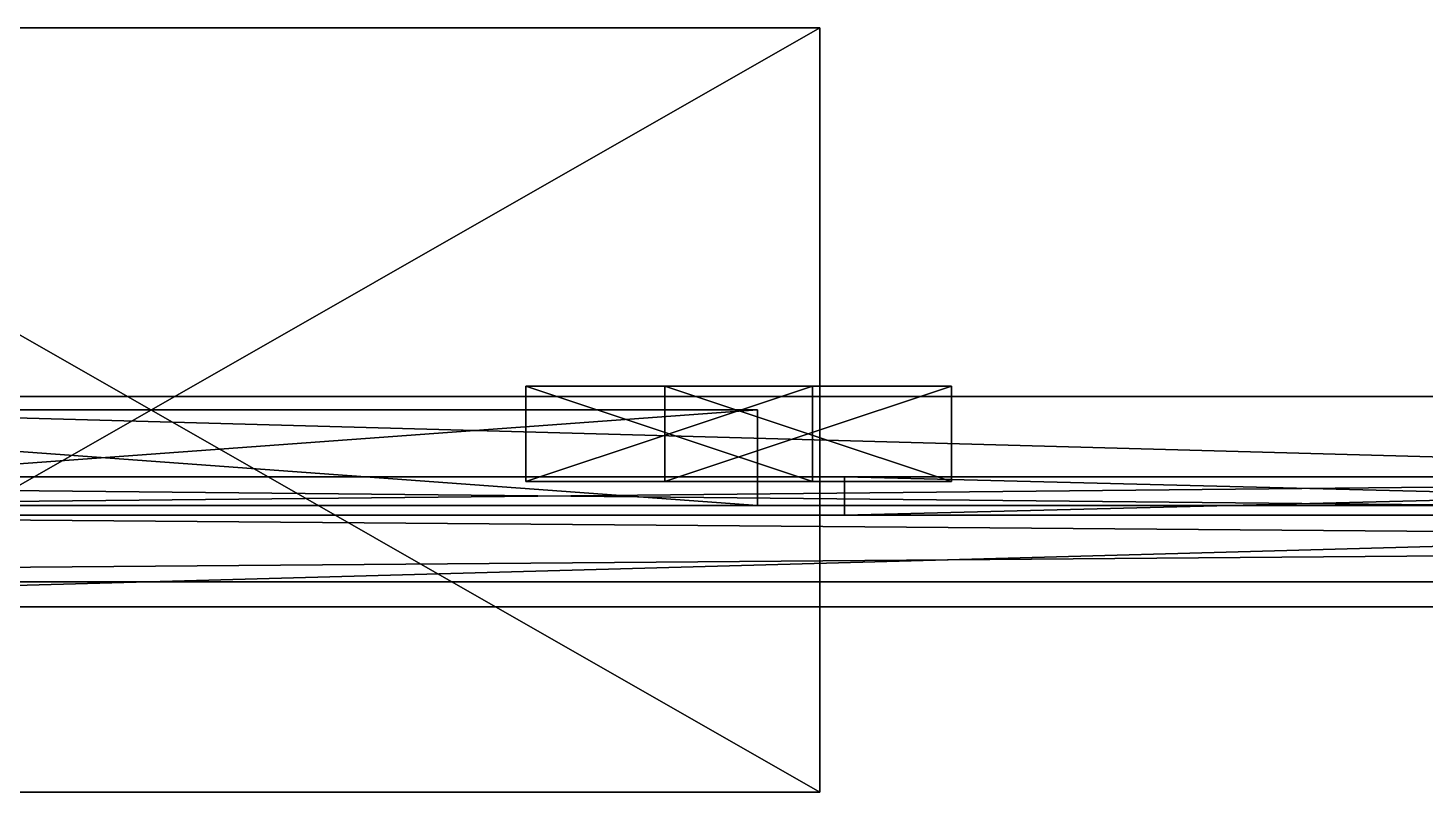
# Model space of a CAD drawing. Extents: x 2450 to 2500, y -1.8 to 2.5.
# Drawn here: x 2459.6 to 2466.91, y -1.5 to 2.5 of the extents above; entities that cross this region are included whole.
import ezdxf

# ---------------------------------------------------------------- set-up
doc = ezdxf.new("R2010")
doc.units = 0
doc.header["$MEASUREMENT"] = 0
for name, color, linetype in [('ARDUINO', 254, 'CONTINUOUS'), ('BASE', 254, 'CONTINUOUS'), ('CABLE_ARDUINO_EXTPINES', 254, 'CONTINUOUS'), ('CABLE_MOTOR_FUENTE', 254, 'CONTINUOUS'), ('FUENTEPODER', 254, 'CONTINUOUS'), ('POWER_JACK', 254, 'CONTINUOUS'), ('RIEL', 254, 'CONTINUOUS'), ('USB_JACK', 254, 'CONTINUOUS')]:
    doc.layers.add(name, color=color, linetype=linetype)

msp = doc.modelspace()

# ---------------------------------------------------------------- meshes
at = {"layer": 'ARDUINO', "color": 172}
mesh = msp.add_polyface(dxfattribs=at)
corners = [(2456.565, 0, -1991.55), (2463.415, 0, -1991.55), (2456.565, 0.5, -1991.55), (2463.415, 0.5, -1991.55), (2456.565, 0.5, -1996.85), (2463.415, 0.5, -1996.85), (2456.565, 0, -1996.85), (2463.415, 0, -1996.85)]
mesh.append_faces([[corners[k] for k in face] for face in [(2, 3, 0), (3, 1, 0), (4, 5, 2), (5, 3, 2), (6, 7, 4), (7, 5, 4), (0, 1, 6), (1, 7, 6), (3, 5, 1), (5, 7, 1), (4, 2, 6), (2, 0, 6)]], dxfattribs={"color": 172})
at = {"layer": 'BASE', "color": 43}
mesh = msp.add_polyface(dxfattribs=at)
corners = [(2450, -0.4, -1960), (2500, -0.4, -1960), (2450, 0, -1960), (2500, 0, -1960), (2450, 0, -2000), (2500, 0, -2000), (2450, -0.4, -2000), (2500, -0.4, -2000)]
mesh.append_faces([[corners[k] for k in face] for face in [(2, 3, 0), (3, 1, 0), (4, 5, 2), (5, 3, 2), (6, 7, 4), (7, 5, 4), (0, 1, 6), (1, 7, 6), (3, 5, 1), (5, 7, 1), (4, 2, 6), (2, 0, 6)]], dxfattribs={"color": 43})
at = {"layer": 'CABLE_ARDUINO_EXTPINES', "color": 250}
mesh = msp.add_polyface(dxfattribs=at)
corners = [(2452.35, -0.05, -1971.67), (2472.35, -0.05, -1971.67), (2452.35, 0.15, -1971.67), (2472.35, 0.15, -1971.67), (2452.35, 0.15, -1971.97), (2472.35, 0.15, -1971.97), (2452.35, -0.05, -1971.97), (2472.35, -0.05, -1971.97)]
mesh.append_faces([[corners[k] for k in face] for face in [(2, 3, 0), (3, 1, 0), (4, 5, 2), (5, 3, 2), (6, 7, 4), (7, 5, 4), (0, 1, 6), (1, 7, 6), (3, 5, 1), (5, 7, 1), (4, 2, 6), (2, 0, 6)]], dxfattribs={"color": 250})
at = {"layer": 'CABLE_MOTOR_FUENTE', "color": 250}
mesh = msp.add_polyface(dxfattribs=at)
corners = [(2463.87, -0.05, -1992.62), (2471.87, -0.05, -1992.62), (2463.87, 0.15, -1992.62), (2471.87, 0.15, -1992.62), (2463.87, 0.15, -1992.92), (2471.87, 0.15, -1992.92), (2463.87, -0.05, -1992.92), (2471.87, -0.05, -1992.92)]
mesh.append_faces([[corners[k] for k in face] for face in [(2, 3, 0), (3, 1, 0), (4, 5, 2), (5, 3, 2), (6, 7, 4), (7, 5, 4), (0, 1, 6), (1, 7, 6), (3, 5, 1), (5, 7, 1), (4, 2, 6), (2, 0, 6)]], dxfattribs={"color": 250})
at = {"layer": 'FUENTEPODER', "color": 10}
mesh = msp.add_polyface(dxfattribs=at)
corners = [(2456.74, -1.5, -1964.21), (2463.74, -1.5, -1964.21), (2456.74, 2.5, -1964.21), (2463.74, 2.5, -1964.21), (2456.74, 2.5, -1970.71), (2463.74, 2.5, -1970.71), (2456.74, -1.5, -1970.71), (2463.74, -1.5, -1970.71)]
mesh.append_faces([[corners[k] for k in face] for face in [(2, 3, 0), (3, 1, 0), (4, 5, 2), (5, 3, 2), (6, 7, 4), (7, 5, 4), (0, 1, 6), (1, 7, 6), (3, 5, 1), (5, 7, 1), (4, 2, 6), (2, 0, 6)]], dxfattribs={"color": 10})
at = {"layer": 'POWER_JACK', "color": 250}
mesh = msp.add_polyface(dxfattribs=at)
corners = [(2462.202, 0.125, -1995.408), (2463.702, 0.125, -1995.408), (2462.202, 0.625, -1995.408), (2463.702, 0.625, -1995.408), (2462.202, 0.625, -1996.408), (2463.702, 0.625, -1996.408), (2462.202, 0.125, -1996.408), (2463.702, 0.125, -1996.408)]
mesh.append_faces([[corners[k] for k in face] for face in [(2, 3, 0), (3, 1, 0), (4, 5, 2), (5, 3, 2), (6, 7, 4), (7, 5, 4), (0, 1, 6), (1, 7, 6), (3, 5, 1), (5, 7, 1), (4, 2, 6), (2, 0, 6)]], dxfattribs={"color": 250})
at = {"layer": 'RIEL', "color": 251}
mesh = msp.add_polyface(dxfattribs=at)
corners = [(2455.47, -0.53, -1979.3), (2495.47, -0.53, -1979.3), (2455.47, 0.57, -1979.3), (2495.47, 0.57, -1979.3), (2455.47, 0.57, -1979.7), (2495.47, 0.57, -1979.7), (2455.47, -0.53, -1979.7), (2495.47, -0.53, -1979.7)]
mesh.append_faces([[corners[k] for k in face] for face in [(2, 3, 0), (3, 1, 0), (4, 5, 2), (5, 3, 2), (6, 7, 4), (7, 5, 4), (0, 1, 6), (1, 7, 6), (3, 5, 1), (5, 7, 1), (4, 2, 6), (2, 0, 6)]], dxfattribs={"color": 251})
at = {"layer": 'USB_JACK', "color": 252}
mesh = msp.add_polyface(dxfattribs=at)
corners = [(2462.93, 0.125, -1992.24), (2464.43, 0.125, -1992.24), (2462.93, 0.625, -1992.24), (2464.43, 0.625, -1992.24), (2462.93, 0.625, -1993.24), (2464.43, 0.625, -1993.24), (2462.93, 0.125, -1993.24), (2464.43, 0.125, -1993.24)]
mesh.append_faces([[corners[k] for k in face] for face in [(2, 3, 0), (3, 1, 0), (4, 5, 2), (5, 3, 2), (6, 7, 4), (7, 5, 4), (0, 1, 6), (1, 7, 6), (3, 5, 1), (5, 7, 1), (4, 2, 6), (2, 0, 6)]], dxfattribs={"color": 252})

doc.saveas('drawing.dxf')
